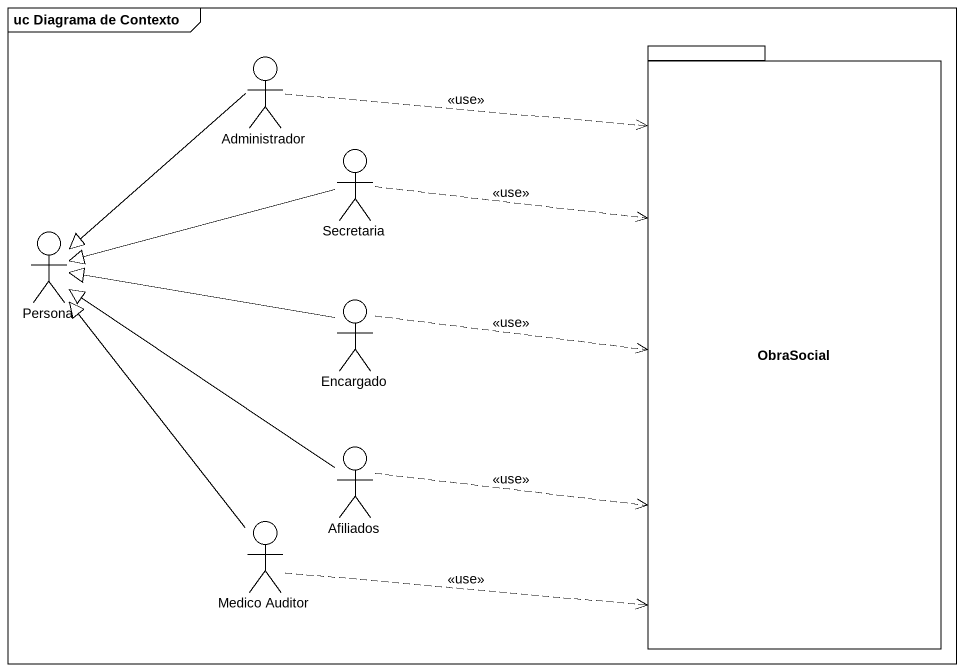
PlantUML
@startuml
mainframe uc Diagrama de Contexto
package ObraSocial {
}
actor Administrador
actor Secretaria
actor Persona
actor Encargado
actor Afiliados
actor "Medico Auditor" as Medico_Auditor
Administrador .right.> ObraSocial : <<use>>
Administrador --|> Persona
Secretaria .right.> ObraSocial : <<use>>
Secretaria -left-|> Persona
Encargado .right.> ObraSocial : <<use>>
Encargado -left-|> Persona
Afiliados .right.> ObraSocial : <<use>>
Afiliados -up-|> Persona
Medico_Auditor .right.> ObraSocial : <<use>>
Medico_Auditor -up-|> Persona
@enduml
